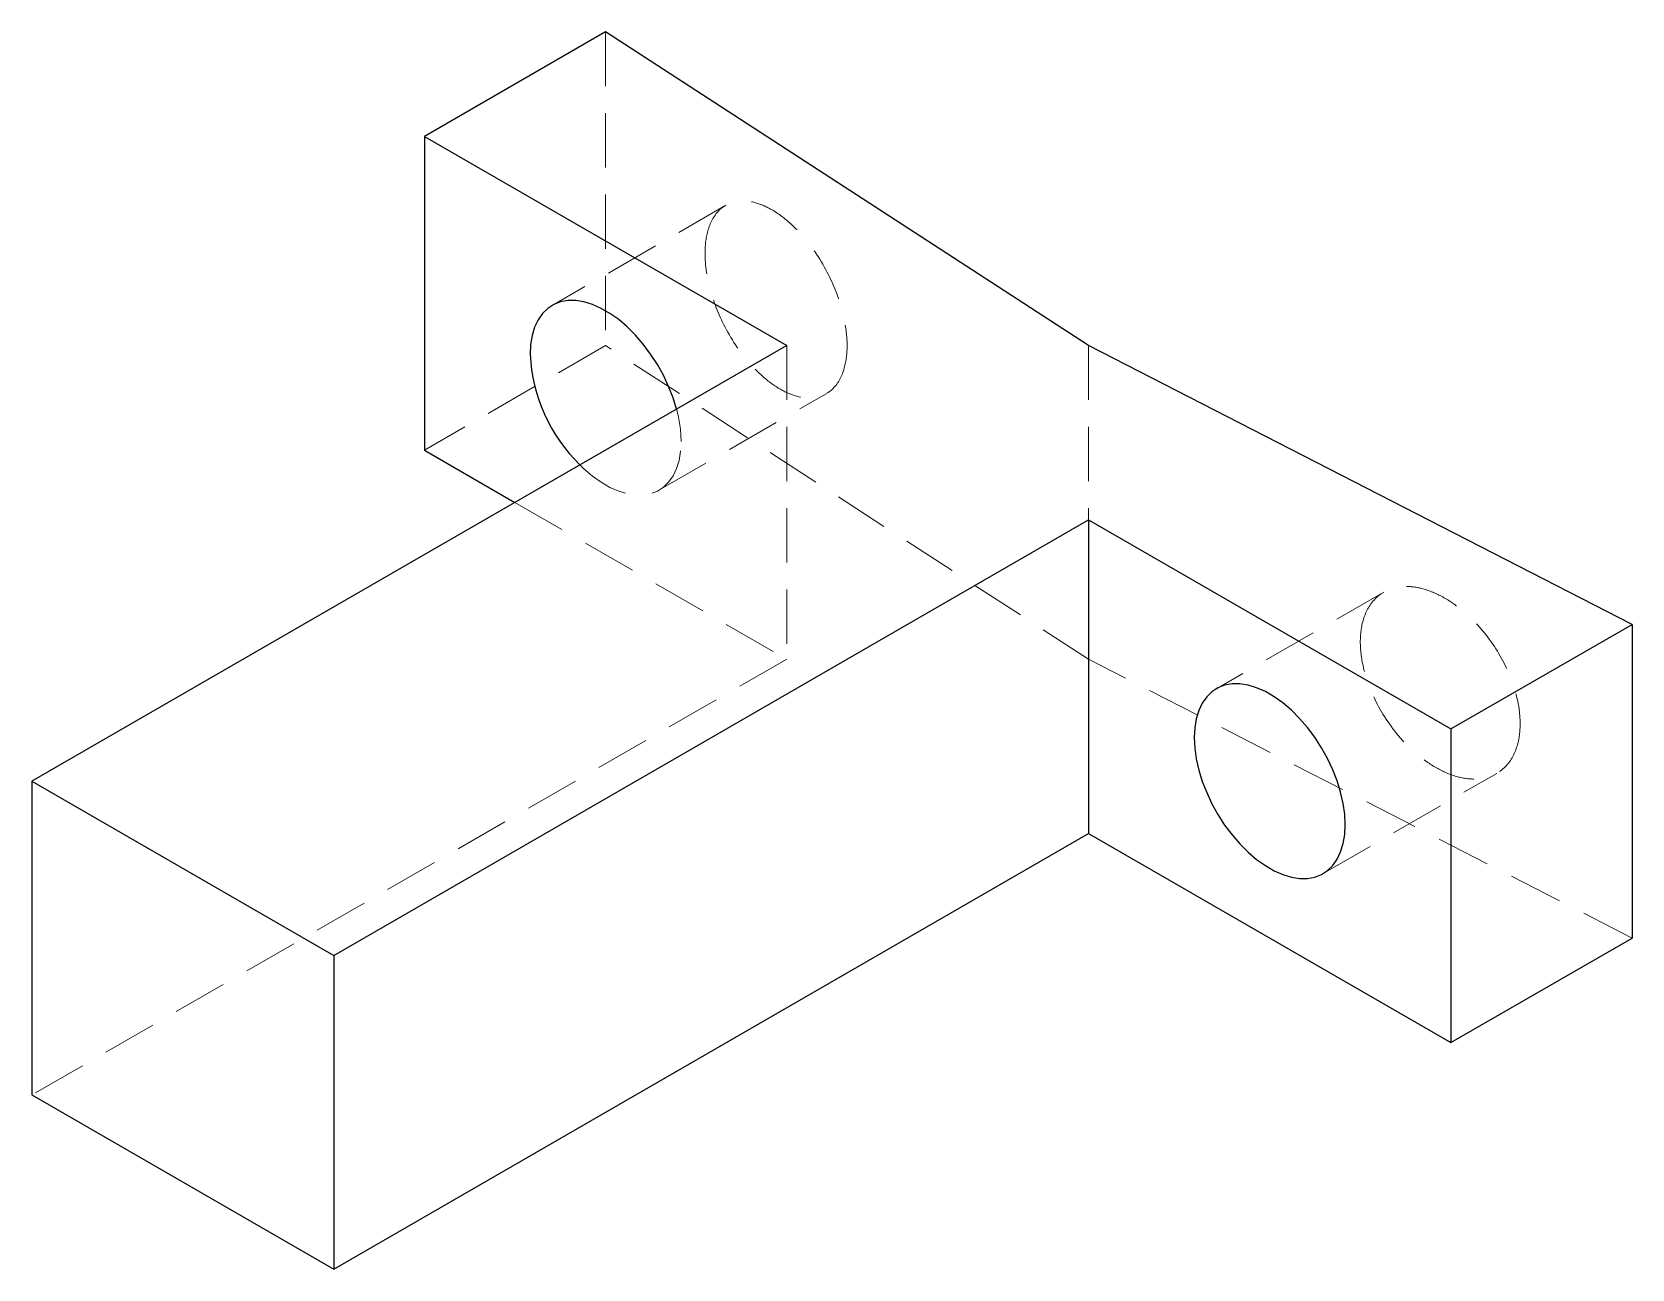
# Model space of a CAD drawing. Header units: millimetres. Extents: x 349 to 492, y 233 to 361.
# Drawn here: x 454.88 to 492.36, y 332.34 to 361.32 of the extents above.
import ezdxf

# ---------------------------------------------------------------- set-up
doc = ezdxf.new("R2010")
doc.units = ezdxf.units.MM
doc.linetypes.add('HIDDEN', pattern=[1.905, 1.27, -0.635])

msp = doc.modelspace()

# ---------------------------------------------------------------- linework, layer by layer
at = {"color": 7, "linetype": 'Continuous', "lineweight": 25}
for p, q in [((468.319, 361.321), (464.077, 358.872)), ((479.633, 353.973), (468.319, 361.321)), ((464.077, 358.872), (472.562, 353.973)), ((464.077, 358.872), (464.077, 351.523)), ((472.562, 353.973), (454.884, 343.768)), ((492.361, 347.442), (479.633, 353.973)), ((464.077, 351.523), (466.197, 350.299)), ((461.955, 339.686), (479.633, 349.891)), ((479.633, 349.891), (488.118, 344.993)), ((479.633, 349.891), (479.633, 342.542)), ((488.118, 344.993), (492.361, 347.442)), ((492.361, 347.442), (492.361, 340.093)), ((488.118, 344.993), (488.118, 337.644)), ((454.884, 343.768), (461.955, 339.686)), ((454.884, 343.768), (454.884, 336.419)), ((461.955, 332.337), (479.633, 342.542)), ((479.633, 342.542), (488.118, 337.644)), ((488.118, 337.644), (492.361, 340.093)), ((461.955, 339.686), (461.955, 332.337)), ((454.884, 336.419), (461.955, 332.337))]:
    msp.add_line(p, q, dxfattribs=at)
at = {"color": 7, "linetype": 'HIDDEN', "lineweight": 18}
for p, q in [((468.319, 361.321), (468.319, 353.972)), ((471.136, 357.261), (467.069, 354.913)), ((468.319, 353.972), (464.077, 351.523)), ((479.633, 346.625), (468.319, 353.972)), ((472.562, 353.973), (472.562, 346.625)), ((479.633, 353.973), (479.633, 349.891)), ((469.569, 350.583), (473.489, 352.846)), ((466.197, 350.299), (472.562, 346.625)), ((486.545, 348.196), (482.626, 345.933)), ((472.562, 346.625), (454.884, 336.419)), ((492.361, 340.093), (479.633, 346.625)), ((485.126, 341.603), (489.192, 343.95))]:
    msp.add_line(p, q, dxfattribs=at)
at = {"color": 7, "linetype": 'Continuous', "lineweight": 25, "flags": 128}
for points in [[(469.981, 352.484), (469.98, 352.487), (469.899, 352.752), (469.796, 353.017), (469.674, 353.279), (469.532, 353.533), (469.375, 353.776), (469.203, 354.006), (469.02, 354.218), (468.826, 354.411), (468.626, 354.581), (468.422, 354.727), (468.217, 354.845), (468.012, 354.936), (467.812, 354.996), (467.619, 355.027), (467.435, 355.026), (467.264, 354.995), (467.106, 354.933), (466.965, 354.842), (466.842, 354.723), (466.74, 354.576), (466.658, 354.405), (466.599, 354.212), (466.564, 353.999), (466.552, 353.769)], [(485.643, 342.747), (485.632, 342.991), (485.596, 343.245), (485.537, 343.507), (485.455, 343.772), (485.353, 344.037), (485.23, 344.298), (485.089, 344.552), (484.931, 344.796), (484.76, 345.025), (484.576, 345.238), (484.383, 345.431), (484.183, 345.601), (483.978, 345.746), (483.773, 345.865), (483.569, 345.955), (483.369, 346.016), (483.176, 346.046), (482.992, 346.046), (482.82, 346.015), (482.663, 345.953), (482.522, 345.862), (482.399, 345.742), (482.296, 345.596), (482.215, 345.425), (482.156, 345.231), (482.12, 345.018), (482.108, 344.788)], [(482.108, 344.788), (482.12, 344.544), (482.156, 344.29), (482.215, 344.028), (482.296, 343.763), (482.399, 343.499), (482.522, 343.237), (482.663, 342.983), (482.82, 342.74), (482.992, 342.51), (483.176, 342.297), (483.369, 342.105), (483.569, 341.935), (483.773, 341.789), (483.978, 341.67), (484.183, 341.58), (484.383, 341.519), (484.576, 341.489), (484.76, 341.49), (484.931, 341.521), (485.089, 341.583), (485.23, 341.674), (485.353, 341.793), (485.455, 341.94), (485.537, 342.111), (485.596, 342.304), (485.632, 342.517), (485.643, 342.747)]]:
    msp.add_lwpolyline(points, dxfattribs=at)
at = {"color": 7, "linetype": 'HIDDEN', "lineweight": 18, "flags": 128}
msp.add_lwpolyline([(467.717, 351.177), (467.812, 351.085), (468.012, 350.915), (468.217, 350.77), (468.422, 350.651), (468.626, 350.561), (468.826, 350.5), (469.02, 350.47), (469.203, 350.47), (469.375, 350.501), (469.532, 350.563), (469.674, 350.654), (469.796, 350.774), (469.899, 350.92), (469.98, 351.091), (470.039, 351.284), (470.075, 351.498), (470.087, 351.728)], dxfattribs=at)
at = {"color": 7, "linetype": 'Continuous', "lineweight": 25}
msp.add_arc((470.477, 353.976), 3.931, 183.0165, 225.4069, dxfattribs=at)
at = {"color": 7, "linetype": 'HIDDEN', "lineweight": 18}
msp.add_arc((467.117, 351.698), 2.971, 0.571, 15.3357, dxfattribs=at)
for points in [[(470.649, 356.134), (470.649, 356.304), (470.665, 356.485), (470.765, 356.839), (470.848, 357.011), (471.114, 357.274), (471.299, 357.362), (471.645, 357.364), (471.771, 357.343), (472.035, 357.253), (472.174, 357.185), (472.451, 357.005), (472.59, 356.893), (472.854, 356.639), (472.98, 356.496), (473.326, 356.046), (473.51, 355.718), (473.777, 355.11), (473.86, 354.829), (473.959, 354.346), (473.976, 354.143), (473.976, 353.973)], [(473.976, 353.973), (473.976, 353.803), (473.959, 353.621), (473.86, 353.268), (473.777, 353.095), (473.51, 352.833), (473.326, 352.745), (472.98, 352.743), (472.854, 352.764), (472.59, 352.854), (472.451, 352.922), (472.174, 353.102), (472.035, 353.214), (471.771, 353.468), (471.645, 353.611), (471.299, 354.061), (471.114, 354.389), (470.848, 354.997), (470.765, 355.278), (470.665, 355.76), (470.649, 355.964), (470.649, 356.134)], [(485.997, 347.033), (485.997, 347.203), (486.016, 347.386), (486.128, 347.747), (486.222, 347.925), (486.521, 348.207), (486.729, 348.308), (487.117, 348.335), (487.259, 348.323), (487.557, 348.253), (487.713, 348.194), (488.025, 348.034), (488.181, 347.933), (488.478, 347.697), (488.62, 347.564), (489.009, 347.138), (489.216, 346.824), (489.516, 346.235), (489.61, 345.96), (489.722, 345.485), (489.741, 345.282), (489.741, 345.112)], [(489.741, 345.112), (489.741, 344.942), (489.722, 344.76), (489.61, 344.399), (489.516, 344.221), (489.216, 343.939), (489.009, 343.837), (488.62, 343.811), (488.478, 343.823), (488.181, 343.893), (488.025, 343.951), (487.713, 344.112), (487.557, 344.213), (487.259, 344.448), (487.117, 344.582), (486.729, 345.007), (486.521, 345.322), (486.222, 345.911), (486.128, 346.186), (486.016, 346.661), (485.997, 346.863), (485.997, 347.033)]]:
    msp.add_open_spline(points, degree=3, knots=[0, 0, 0, 0, 0.125, 0.125, 0.25, 0.25, 0.375, 0.375, 0.4375, 0.4375, 0.5, 0.5, 0.5625, 0.5625, 0.625, 0.625, 0.75, 0.75, 0.875, 0.875, 1, 1, 1, 1], dxfattribs=at)

doc.saveas('drawing.dxf')
